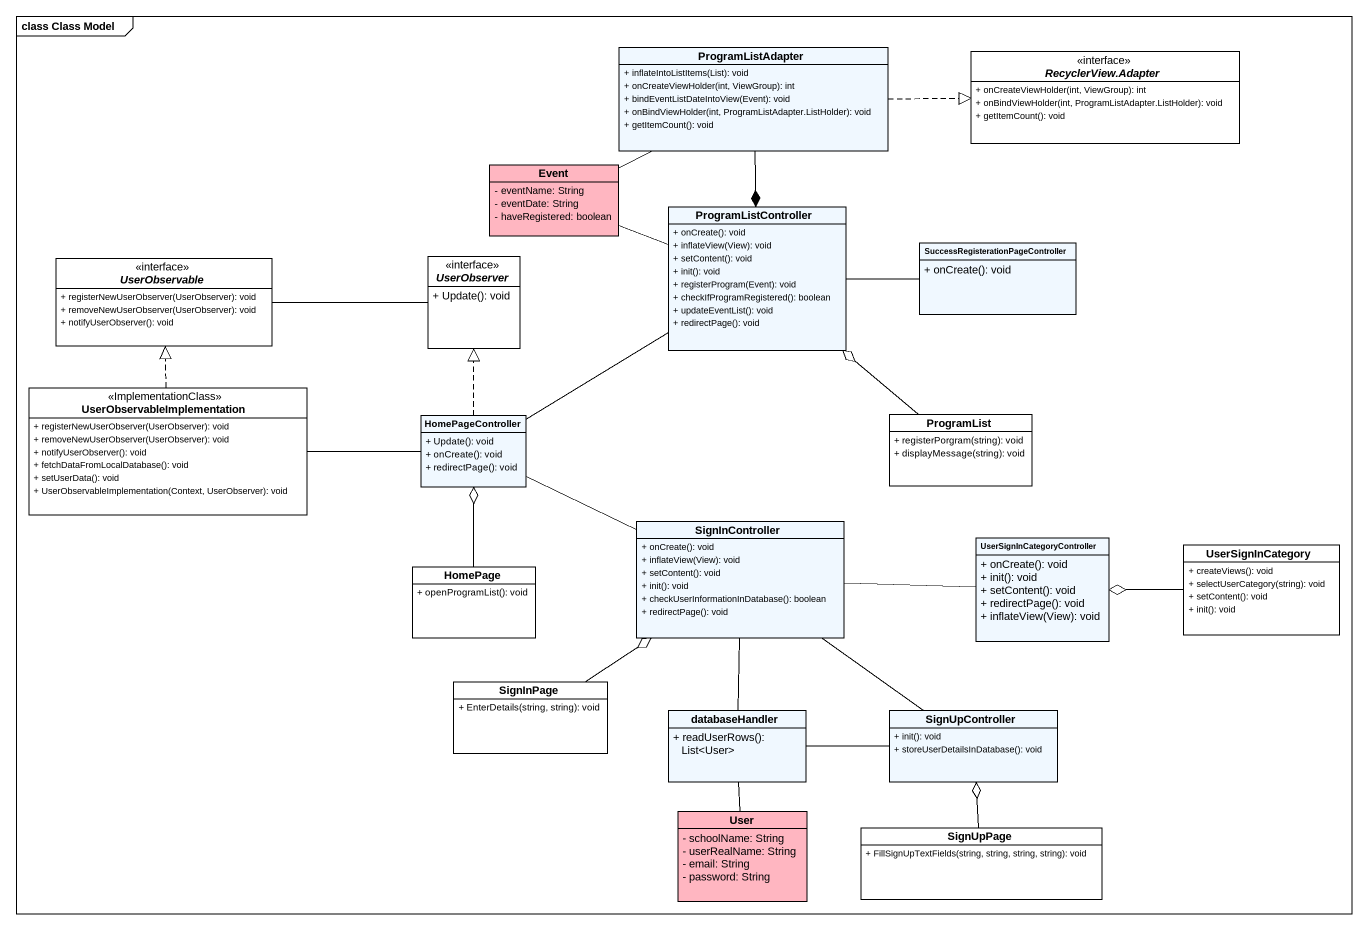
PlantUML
@startuml
mainframe class Class Model
hide circle
hide empty members
skinparam classAttributeIconSize 0
class ProgramListAdapter #F0F8FF {
  + inflateIntoListItems(List): void
  + onCreateViewHolder(int, ViewGroup): int
  + bindEventListDateIntoView(Event): void
  + onBindViewHolder(int, ProgramListAdapter.ListHolder): void
  + getItemCount(): void
}
interface "RecyclerView.Adapter" as RecyclerView_Adapter {
  + onCreateViewHolder(int, ViewGroup): int
  + onBindViewHolder(int, ProgramListAdapter.ListHolder): void
  + getItemCount(): void
}
class Event #FFB6C1 {
  - eventName: String
  - eventDate: String
  - haveRegistered: boolean
}
class ProgramListController #F0F8FF {
  + onCreate(): void
  + inflateView(View): void
  + setContent(): void
  + init(): void
  + registerProgram(Event): void
  + checkIfProgramRegistered(): boolean
  + updateEventList(): void
  + redirectPage(): void
}
interface UserObservable {
  + registerNewUserObserver(UserObserver): void
  + removeNewUserObserver(UserObserver): void
  + notifyUserObserver(): void
}
interface UserObserver {
  + Update(): void
}
class "SuccessRegisterationPageController" as SuccessRegisterationPageCont #F0F8FF {
  + onCreate(): void
}
class UserObservableImplementation <<ImplementationClass>> {
  + registerNewUserObserver(UserObserver): void
  + removeNewUserObserver(UserObserver): void
  + notifyUserObserver(): void
  + fetchDataFromLocalDatabase(): void
  + setUserData(): void
  + UserObservableImplementation(Context, UserObserver): void
}
class HomePageController #F0F8FF {
  + Update(): void
  + onCreate(): void
  + redirectPage(): void
}
class ProgramList {
  + registerPorgram(string): void
  + displayMessage(string): void
}
class SignInController #F0F8FF {
  + onCreate(): void
  + inflateView(View): void
  + setContent(): void
  + init(): void
  + checkUserInformationInDatabase(): boolean
  + redirectPage(): void
}
class UserSignInCategoryController #F0F8FF {
  + onCreate(): void
  + init(): void
  + setContent(): void
  + redirectPage(): void
  + inflateView(View): void
}
class UserSignInCategory {
  + createViews(): void
  + selectUserCategory(string): void
  + setContent(): void
  + init(): void
}
class HomePage {
  + openProgramList(): void
}
class SignInPage {
  + EnterDetails(string, string): void
}
class databaseHandler #F0F8FF {
  + readUserRows(): List<User>
}
class SignUpController #F0F8FF {
  + init(): void
  + storeUserDetailsInDatabase(): void
}
class User #FFB6C1 {
  - schoolName: String
  - userRealName: String
  - email: String
  - password: String
}
class SignUpPage {
  + FillSignUpTextFields(string, string, string, string): void
}
ProgramListAdapter .right.|> RecyclerView_Adapter
ProgramListAdapter --* ProgramListController
Event -right- ProgramListAdapter
Event -right- ProgramListController
ProgramListController -right- SuccessRegisterationPageCont
ProgramListController -- HomePageController
UserObservable -right- UserObserver
UserObservableImplementation .up.|> UserObservable
UserObservableImplementation -right- HomePageController
HomePageController .up.|> UserObserver
ProgramList -up-o ProgramListController
SignInController -left- HomePageController
SignInController -- databaseHandler
SignInController -- SignUpController
UserSignInCategoryController -left- SignInController
UserSignInCategory -left-o UserSignInCategoryController
HomePage -up-o HomePageController
SignInPage -up-o SignInController
SignUpController -left- databaseHandler
User -up- databaseHandler
SignUpPage -up-o SignUpController
@enduml
